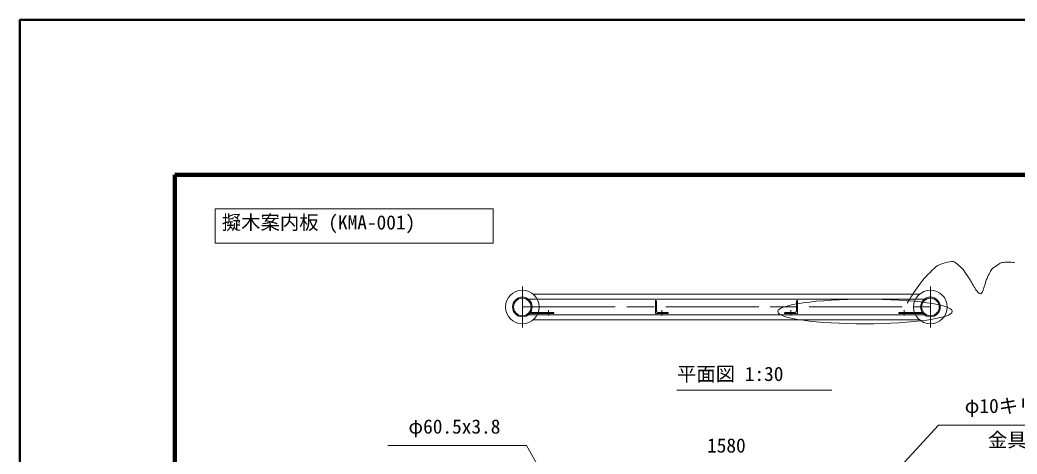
# Model space of a CAD drawing. Units: millimetres at full size, sheet at 1:30; details may follow other scales. Extents: x 0 to 12600, y 0 to 8910.
# Drawn here: x 0 to 3860, y 7229 to 8910 of the extents above; entities that cross this region are included whole.
import ezdxf
from ezdxf.enums import TextEntityAlignment as Align

# ---------------------------------------------------------------- set-up
doc = ezdxf.new("R2010")
doc.units = ezdxf.units.MM
doc.header["$LTSCALE"] = 30
doc.linetypes.add('CHAIN', pattern=[18.5, 12, -1.5, 3.5, -1.5])
for name, color, linetype, lineweight in [('D-BMK', 2, 'CHAIN', 13), ('D-STR', 1, 'Continuous', 13), ('D-STR-DIM', 7, 'Continuous', 13), ('D-STR-HTXT', 7, 'Continuous', 13), ('D-STR-TXT', 7, 'Continuous', 13), ('D-TTL', 7, 'Continuous', 13), ('D-TTL-FRAM', 2, 'Continuous', 13)]:
    doc.layers.add(name, color=color, linetype=linetype, lineweight=lineweight)
doc.styles.add('ＭＳ ゴシック', font='')
doc.styles.get('ＭＳ ゴシック').set_extended_font_data('MS Gothic')

msp = doc.modelspace()

# ---------------------------------------------------------------- linework, layer by layer
at = {"layer": 'D-BMK'}
for p, q in [((1945.07, 7719.51), (1945.07, 7877.51)), ((3525.07, 7719.51), (3525.07, 7877.51)), ((1945.07, 7798.51), (3525.07, 7798.51))]:
    msp.add_line(p, q, dxfattribs=at)
at = {"layer": 'D-STR'}
for p, q in [((1986.6, 7848.51), (3483.54, 7848.51)), ((1968.31, 7828.76), (3501.82, 7828.76)), ((1968.31, 7768.26), (3501.82, 7768.26)), ((2046.92, 7765.73), (2046.92, 7785.73)), ((2485.07, 7765.73), (2485.07, 7785.73)), ((2985.07, 7765.73), (2985.07, 7785.73)), ((3423.22, 7765.73), (3423.22, 7785.73)), ((1986.6, 7748.51), (3483.54, 7748.51))]:
    msp.add_line(p, q, dxfattribs=at)
for points in [[(2460.07, 7773.51), (2510.07, 7773.51), (2510.07, 7774.51), (2510.07, 7774.59), (2510.06, 7774.66), (2510.06, 7774.73), (2510.05, 7774.81), (2510.05, 7774.88), (2510.03, 7774.96), (2510.02, 7775.03), (2510.01, 7775.1), (2509.99, 7775.18), (2509.98, 7775.25), (2509.96, 7775.32), (2509.94, 7775.39), (2509.91, 7775.47), (2509.89, 7775.54), (2509.86, 7775.61), (2509.83, 7775.68), (2509.8, 7775.74), (2509.77, 7775.81), (2509.74, 7775.88), (2509.7, 7775.95), (2509.67, 7776.01), (2509.63, 7776.07), (2509.59, 7776.14), (2509.55, 7776.2), (2509.5, 7776.26), (2509.46, 7776.32), (2509.41, 7776.38), (2509.37, 7776.44), (2509.32, 7776.5), (2509.27, 7776.55), (2509.22, 7776.61), (2509.16, 7776.66), (2509.11, 7776.71), (2509.05, 7776.76), (2509, 7776.81), (2508.94, 7776.86), (2508.88, 7776.9), (2508.82, 7776.95), (2508.76, 7776.99), (2508.7, 7777.03), (2508.63, 7777.07), (2508.57, 7777.11), (2508.5, 7777.15), (2508.44, 7777.18), (2508.37, 7777.21), (2508.3, 7777.25), (2508.23, 7777.27), (2508.16, 7777.3), (2508.09, 7777.33), (2508.02, 7777.35), (2507.95, 7777.38), (2507.88, 7777.4), (2507.81, 7777.42), (2507.74, 7777.44), (2507.66, 7777.45), (2507.59, 7777.46), (2507.52, 7777.48), (2507.44, 7777.49), (2507.37, 7777.5), (2507.29, 7777.5), (2507.22, 7777.51), (2507.14, 7777.51), (2507.07, 7777.51), (2470.57, 7777.51), (2470.41, 7777.51), (2470.24, 7777.52), (2470.08, 7777.53), (2469.92, 7777.54), (2469.76, 7777.56), (2469.6, 7777.58), (2469.44, 7777.61), (2469.28, 7777.64), (2469.12, 7777.67), (2468.96, 7777.71), (2468.81, 7777.75), (2468.65, 7777.8), (2468.5, 7777.85), (2468.35, 7777.9), (2468.19, 7777.96), (2468.04, 7778.02), (2467.9, 7778.09), (2467.75, 7778.15), (2467.6, 7778.23), (2467.46, 7778.3), (2467.32, 7778.38), (2467.18, 7778.46), (2467.04, 7778.55), (2466.91, 7778.64), (2466.77, 7778.73), (2466.64, 7778.83), (2466.52, 7778.93), (2466.39, 7779.03), (2466.27, 7779.14), (2466.15, 7779.25), (2466.03, 7779.36), (2465.92, 7779.47), (2465.8, 7779.59), (2465.69, 7779.71), (2465.59, 7779.83), (2465.49, 7779.96), (2465.39, 7780.09), (2465.29, 7780.22), (2465.2, 7780.35), (2465.11, 7780.48), (2465.02, 7780.62), (2464.94, 7780.76), (2464.86, 7780.9), (2464.78, 7781.05), (2464.71, 7781.19), (2464.64, 7781.34), (2464.58, 7781.49), (2464.52, 7781.64), (2464.46, 7781.79), (2464.41, 7781.94), (2464.36, 7782.09), (2464.31, 7782.25), (2464.27, 7782.41), (2464.23, 7782.56), (2464.2, 7782.72), (2464.17, 7782.88), (2464.14, 7783.04), (2464.12, 7783.2), (2464.1, 7783.36), (2464.09, 7783.52), (2464.08, 7783.69), (2464.07, 7784.01), (2464.07, 7820.51), (2464.07, 7820.59), (2464.06, 7820.66), (2464.06, 7820.73), (2464.05, 7820.81), (2464.05, 7820.88), (2464.03, 7820.96), (2464.02, 7821.03), (2464.01, 7821.1), (2463.99, 7821.18), (2463.98, 7821.25), (2463.96, 7821.32), (2463.94, 7821.39), (2463.91, 7821.47), (2463.89, 7821.54), (2463.86, 7821.61), (2463.83, 7821.68), (2463.8, 7821.74), (2463.77, 7821.81), (2463.74, 7821.88), (2463.7, 7821.95), (2463.67, 7822.01), (2463.63, 7822.07), (2463.59, 7822.14), (2463.55, 7822.2), (2463.5, 7822.26), (2463.46, 7822.32), (2463.41, 7822.38), (2463.37, 7822.44), (2463.32, 7822.5), (2463.27, 7822.55), (2463.22, 7822.61), (2463.16, 7822.66), (2463.11, 7822.71), (2463.05, 7822.76), (2463, 7822.81), (2462.94, 7822.86), (2462.88, 7822.9), (2462.82, 7822.95), (2462.76, 7822.99), (2462.7, 7823.03), (2462.63, 7823.07), (2462.57, 7823.11), (2462.5, 7823.15), (2462.44, 7823.18), (2462.37, 7823.21), (2462.3, 7823.25), (2462.23, 7823.27), (2462.16, 7823.3), (2462.09, 7823.33), (2462.02, 7823.35), (2461.95, 7823.38), (2461.88, 7823.4), (2461.81, 7823.42), (2461.74, 7823.44), (2461.66, 7823.45), (2461.59, 7823.46), (2461.52, 7823.48), (2461.44, 7823.49), (2461.37, 7823.5), (2461.29, 7823.5), (2461.22, 7823.51), (2461.14, 7823.51), (2461.07, 7823.51), (2460.07, 7823.51)], [(3010.07, 7773.51), (2960.07, 7773.51), (2960.07, 7774.51), (2960.07, 7774.59), (2960.07, 7774.66), (2960.08, 7774.73), (2960.08, 7774.81), (2960.09, 7774.88), (2960.1, 7774.96), (2960.11, 7775.03), (2960.13, 7775.1), (2960.14, 7775.18), (2960.16, 7775.25), (2960.18, 7775.32), (2960.2, 7775.39), (2960.22, 7775.47), (2960.25, 7775.54), (2960.28, 7775.61), (2960.3, 7775.68), (2960.33, 7775.74), (2960.37, 7775.81), (2960.4, 7775.88), (2960.43, 7775.95), (2960.47, 7776.01), (2960.51, 7776.07), (2960.55, 7776.14), (2960.59, 7776.2), (2960.63, 7776.26), (2960.68, 7776.32), (2960.72, 7776.38), (2960.77, 7776.44), (2960.82, 7776.5), (2960.87, 7776.55), (2960.92, 7776.61), (2960.97, 7776.66), (2961.03, 7776.71), (2961.08, 7776.76), (2961.14, 7776.81), (2961.2, 7776.86), (2961.26, 7776.9), (2961.32, 7776.95), (2961.38, 7776.99), (2961.44, 7777.03), (2961.5, 7777.07), (2961.57, 7777.11), (2961.63, 7777.15), (2961.7, 7777.18), (2961.77, 7777.21), (2961.83, 7777.25), (2961.9, 7777.27), (2961.97, 7777.3), (2962.04, 7777.33), (2962.11, 7777.35), (2962.18, 7777.38), (2962.26, 7777.4), (2962.33, 7777.42), (2962.4, 7777.44), (2962.47, 7777.45), (2962.55, 7777.46), (2962.62, 7777.48), (2962.7, 7777.49), (2962.77, 7777.5), (2962.84, 7777.5), (2962.92, 7777.51), (2962.99, 7777.51), (2963.07, 7777.51), (2999.57, 7777.51), (2999.73, 7777.51), (2999.89, 7777.52), (3000.05, 7777.53), (3000.22, 7777.54), (3000.38, 7777.56), (3000.54, 7777.58), (3000.7, 7777.61), (3000.86, 7777.64), (3001.01, 7777.67), (3001.17, 7777.71), (3001.33, 7777.75), (3001.48, 7777.8), (3001.64, 7777.85), (3001.79, 7777.9), (3001.94, 7777.96), (3002.09, 7778.02), (3002.24, 7778.09), (3002.39, 7778.15), (3002.53, 7778.23), (3002.68, 7778.3), (3002.82, 7778.38), (3002.96, 7778.46), (3003.09, 7778.55), (3003.23, 7778.64), (3003.36, 7778.73), (3003.49, 7778.83), (3003.62, 7778.93), (3003.75, 7779.03), (3003.87, 7779.14), (3003.99, 7779.25), (3004.11, 7779.36), (3004.22, 7779.47), (3004.33, 7779.59), (3004.44, 7779.71), (3004.55, 7779.83), (3004.65, 7779.96), (3004.75, 7780.09), (3004.85, 7780.22), (3004.94, 7780.35), (3005.03, 7780.48), (3005.11, 7780.62), (3005.2, 7780.76), (3005.28, 7780.9), (3005.35, 7781.05), (3005.42, 7781.19), (3005.49, 7781.34), (3005.56, 7781.49), (3005.62, 7781.64), (3005.68, 7781.79), (3005.73, 7781.94), (3005.78, 7782.09), (3005.83, 7782.25), (3005.87, 7782.41), (3005.91, 7782.56), (3005.94, 7782.72), (3005.97, 7782.88), (3006, 7783.04), (3006.02, 7783.2), (3006.04, 7783.36), (3006.05, 7783.52), (3006.06, 7783.69), (3006.07, 7783.85), (3006.07, 7784.01), (3006.07, 7820.51), (3006.07, 7820.59), (3006.07, 7820.66), (3006.08, 7820.73), (3006.08, 7820.81), (3006.09, 7820.88), (3006.1, 7820.96), (3006.11, 7821.03), (3006.13, 7821.1), (3006.14, 7821.18), (3006.16, 7821.25), (3006.18, 7821.32), (3006.2, 7821.39), (3006.22, 7821.47), (3006.25, 7821.54), (3006.28, 7821.61), (3006.3, 7821.68), (3006.33, 7821.74), (3006.37, 7821.81), (3006.4, 7821.88), (3006.43, 7821.95), (3006.47, 7822.01), (3006.51, 7822.07), (3006.55, 7822.14), (3006.59, 7822.2), (3006.63, 7822.26), (3006.68, 7822.32), (3006.72, 7822.38), (3006.77, 7822.44), (3006.82, 7822.5), (3006.87, 7822.55), (3006.92, 7822.61), (3006.97, 7822.66), (3007.03, 7822.71), (3007.08, 7822.76), (3007.14, 7822.81), (3007.2, 7822.86), (3007.26, 7822.9), (3007.32, 7822.95), (3007.38, 7822.99), (3007.44, 7823.03), (3007.5, 7823.07), (3007.57, 7823.11), (3007.63, 7823.15), (3007.7, 7823.18), (3007.77, 7823.21), (3007.83, 7823.25), (3007.9, 7823.27), (3007.97, 7823.3), (3008.04, 7823.33), (3008.11, 7823.35), (3008.18, 7823.38), (3008.26, 7823.4), (3008.33, 7823.42), (3008.4, 7823.44), (3008.47, 7823.45), (3008.55, 7823.46), (3008.62, 7823.48), (3008.7, 7823.49), (3008.77, 7823.5), (3008.84, 7823.5), (3008.92, 7823.51), (3008.99, 7823.51), (3009.07, 7823.51), (3010.07, 7823.51)], [(1976.92, 7773.51), (2066.92, 7773.51), (2066.92, 7777.51), (1976.92, 7777.51)], [(3493.22, 7773.51), (3403.22, 7773.51), (3403.22, 7777.51), (3493.22, 7777.51)]]:
    msp.add_lwpolyline(points, close=True, dxfattribs=at)
for centre, radius in [((1945.07, 7798.51), 65), ((3525.07, 7798.51), 65), ((1945.07, 7798.51), 38.15), ((1945.07, 7798.51), 33.95), ((3525.07, 7798.51), 38.15), ((3525.07, 7798.51), 33.95)]:
    msp.add_circle(centre, radius, dxfattribs=at)
msp.add_ellipse((3271.77, 7781.06), major_axis=(-337.98, -0.26), ratio=0.141121, dxfattribs=at)
msp.add_open_spline([(3435.21, 7813.34), (3438.35, 7819.22), (3448.72, 7836.35), (3452.47, 7841.86), (3460.89, 7854.25), (3486.25, 7891.45), (3496.02, 7902.81), (3506.54, 7915.02), (3539.78, 7950.84), (3553.51, 7959.27), (3563.91, 7965.65), (3600.5, 7975.91), (3612.59, 7974.35), (3621.51, 7973.19), (3642.15, 7953.59), (3648.26, 7947), (3655.47, 7939.21), (3672.56, 7912.21), (3678.35, 7903.32), (3683.38, 7895.58), (3696.72, 7871.24), (3702.34, 7863.93), (3705.09, 7860.34), (3715.26, 7848.74), (3719.73, 7849.45), (3724.01, 7850.12), (3728.72, 7864.34), (3730.35, 7868.36), (3733.29, 7875.64), (3739.39, 7898.45), (3742.47, 7905.67), (3745.95, 7913.81), (3757.18, 7938.26), (3763.05, 7944.89), (3768.83, 7951.43), (3791.25, 7965.62), (3799.02, 7969.59), (3802.13, 7971.18), (3812.83, 7971.86), (3816.32, 7972.12), (3819.65, 7972.37), (3829.66, 7972.25), (3833, 7972.13), (3835.51, 7972.04), (3843.05, 7971.33), (3845.56, 7971.08), (3846.55, 7970.98), (3849.53, 7970.58), (3850.52, 7970.4)], degree=3, knots=[0, 0, 0, 0, 1, 1, 1, 2, 2, 2, 3, 3, 3, 4, 4, 4, 5, 5, 5, 6, 6, 6, 7, 7, 7, 8, 8, 8, 9, 9, 9, 10, 10, 10, 11, 11, 11, 12, 12, 12, 13, 13, 13, 14, 14, 14, 15, 15, 15, 16, 16, 16, 16], dxfattribs=at)
at = {"layer": 'D-STR-HTXT'}
for points in [[(2985.07, 6718.79), (3556.21, 7341.37), (3631.21, 7341.37), (4098.72, 7341.37)], [(2219.7, 6805.15), (1961.83, 7261.53), (1886.83, 7261.53), (1424.27, 7261.53)]]:
    msp.add_lwpolyline(points, dxfattribs=at)
at = {"layer": 'D-STR-TXT'}
msp.add_line((2543.62, 7476.91), (3143.62, 7476.91), dxfattribs=at)
at = {"layer": 'D-TTL', "color": 2, "lineweight": 140}
for p, q in [((12000, 8310), (600, 8310)), ((600, 8310), (600, 600))]:
    msp.add_line(p, q, dxfattribs=at)
at = {"layer": 'D-TTL', "color": 2, "lineweight": 50}
msp.add_lwpolyline([(0, 0), (12600, 0), (12600, 8910), (0, 8910)], close=True, dxfattribs=at)
at = {"layer": 'D-TTL-FRAM'}
msp.add_lwpolyline([(755.94, 8179.01), (1831.82, 8179.01), (1831.82, 8045.21), (755.94, 8045.21)], close=True, dxfattribs=at)

# ---------------------------------------------------------------- texts
at = {"layer": 'D-STR-DIM', "style": 'ＭＳ ゴシック'}
msp.add_text('1580', height=54.99, dxfattribs=at).set_placement((2735.07, 7289.72), align=Align.TOP_CENTER)
at = {"layer": 'D-STR-HTXT', "style": 'ＭＳ ゴシック'}
for s, p in [('擬木案内板 (KMA-001)', (781.38, 8153.53)), ('φ10キリ穴', (3657.84, 7443)), ("金具 A'", (3747.44, 7311.26))]:
    msp.add_text(s, height=54.99, dxfattribs=at).set_placement(p, align=Align.TOP_LEFT)
msp.add_text('φ60.5x3.8', height=54.99, dxfattribs=at).set_placement((1860.2, 7363.16), align=Align.TOP_RIGHT)
at = {"layer": 'D-STR-TXT', "style": 'ＭＳ ゴシック'}
msp.add_text('平面図 1:30', height=54.99, dxfattribs=at).set_placement((2749.87, 7566.91), align=Align.TOP_CENTER)

doc.saveas('drawing.dxf')
